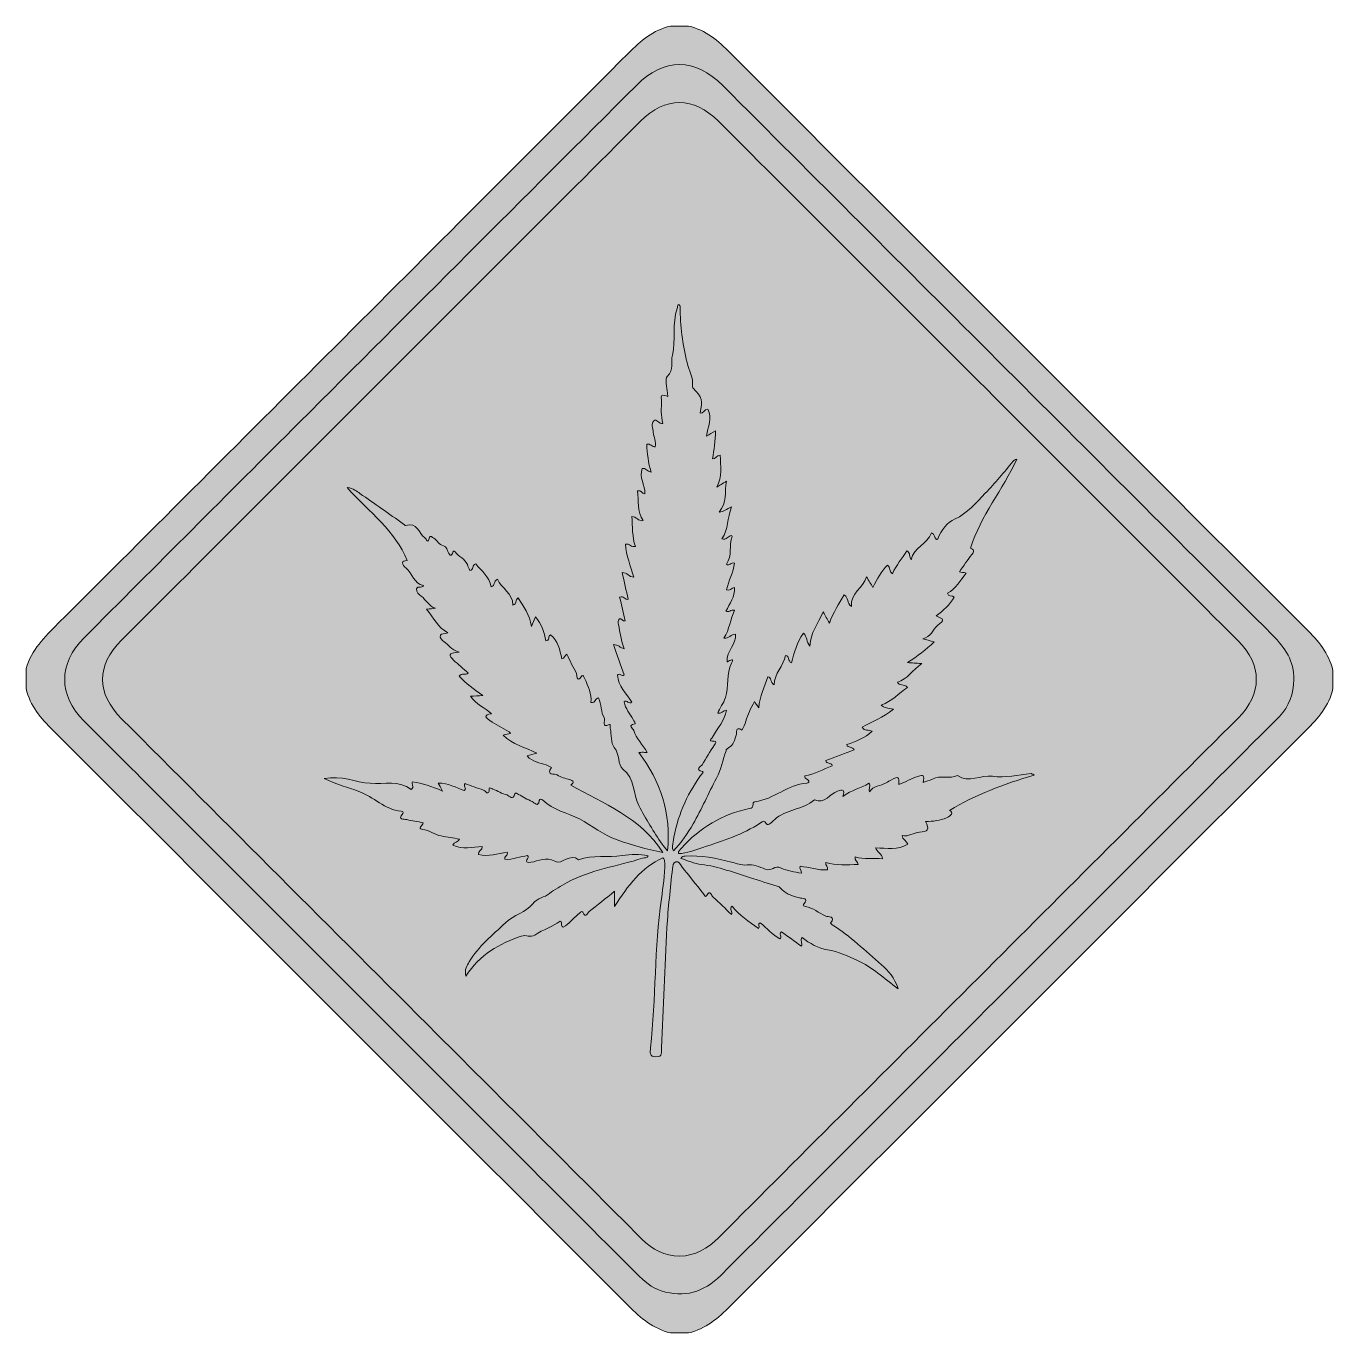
# Model space of a CAD drawing. Extents: x 487 to 1438, y -1459 to -508.
import ezdxf

# ---------------------------------------------------------------- set-up
doc = ezdxf.new("R2010")
doc.units = 0
doc.header["$MEASUREMENT"] = 0
doc.layers.add('katman 1', color=7, linetype='Continuous')

# ---------------------------------------------------------------- blocks, each defined once
blk = doc.blocks.new('block 2')
at = {"layer": 'katman 1', "true_color": 0xfdcb00}
h = blk.add_hatch(color=40, dxfattribs=at)
h.dxf.hatch_style = 2
edge = h.paths.add_edge_path()
edge.add_spline(control_points=[(486.73, -975.54), (490.55, -961.85), (500.26, -952.46), (509.92, -942.81), (648.43, -804.45), (786.87, -666.03), (925.19, -527.48), (934.04, -518.62), (943.15, -510.78), (955.66, -507.93), (960.07, -507.93), (964.47, -507.93), (968.87, -507.93), (981.4, -510.78), (990.51, -518.63), (999.36, -527.5), (1138.87, -667.24), (1278.49, -806.86), (1418.24, -946.37), (1427.11, -955.23), (1434.88, -964.38), (1437.81, -976.86), (1437.81, -981.26), (1437.81, -985.66), (1437.81, -990.07), (1435.04, -1002.66), (1427.03, -1011.72), (1418.2, -1020.55), (1278.5, -1160.08), (1138.88, -1299.69), (999.37, -1439.4), (990.52, -1448.25), (981.38, -1456.11), (968.87, -1459), (964.47, -1459), (960.07, -1459), (955.66, -1459), (943.22, -1456.01), (934.03, -1448.31), (925.16, -1439.43), (785.66, -1299.68), (646.04, -1160.07), (506.31, -1020.56), (497.44, -1011.7), (489.58, -1002.6), (486.73, -990.07), (486.73, -985.22), (486.73, -980.38), (486.73, -975.54)], knot_values=[0, 0, 0, 0, 1, 1, 1, 2, 2, 2, 3, 3, 3, 4, 4, 4, 5, 5, 5, 6, 6, 6, 7, 7, 7, 8, 8, 8, 9, 9, 9, 10, 10, 10, 11, 11, 11, 12, 12, 12, 13, 13, 13, 14, 14, 14, 15, 15, 15, 16, 16, 16, 16], degree=3, periodic=1)
at = {"layer": 'katman 1', "true_color": 0xffffff}
h = blk.add_hatch(color=7, dxfattribs=at)
h.dxf.hatch_style = 2
edge = h.paths.add_edge_path()
edge.add_spline(control_points=[(1409.48, -983.49), (1409.33, -993.77), (1405.98, -1002.84), (1398.89, -1010.4), (1396.63, -1012.81), (1394.25, -1015.1), (1391.91, -1017.43), (1258.68, -1150.66), (1125.43, -1283.87), (992.27, -1417.16), (979.87, -1429.57), (965.67, -1433.65), (948.97, -1428.42), (941.87, -1426.21), (936.48, -1421.34), (931.28, -1416.15), (815.52, -1300.31), (699.71, -1184.53), (583.92, -1068.73), (565.55, -1050.36), (547.17, -1032.01), (528.83, -1013.62), (510.13, -994.87), (510.05, -972), (528.86, -953.14), (581.1, -900.78), (633.43, -848.52), (685.72, -796.23), (767.43, -714.51), (849.14, -632.8), (930.86, -551.09), (951.09, -530.86), (973.48, -530.89), (993.76, -551.17), (1127.13, -684.54), (1260.48, -817.95), (1393.94, -951.24), (1403.02, -960.31), (1409.61, -970.17), (1409.48, -983.49)], knot_values=[0, 0, 0, 0, 1, 1, 1, 2, 2, 2, 3, 3, 3, 4, 4, 4, 5, 5, 5, 6, 6, 6, 7, 7, 7, 8, 8, 8, 9, 9, 9, 10, 10, 10, 11, 11, 11, 12, 12, 12, 13, 13, 13, 13], degree=3, periodic=1)
at = {"layer": 'katman 1', "true_color": 0xfdcb00}
h = blk.add_hatch(color=40, dxfattribs=at)
h.dxf.hatch_style = 2
edge = h.paths.add_edge_path()
edge.add_spline(control_points=[(962.34, -1403.12), (951.42, -1402.92), (942.54, -1398.45), (934.87, -1390.76), (885.29, -1341.04), (835.61, -1291.43), (785.96, -1241.78), (709.39, -1165.21), (632.82, -1088.64), (556.25, -1012.06), (537.85, -993.67), (537.76, -973.23), (556.12, -954.87), (682.01, -828.95), (807.92, -703.04), (933.84, -577.15), (951.85, -559.15), (972.64, -559.1), (990.58, -577.04), (1116.66, -703.08), (1242.72, -829.15), (1368.77, -955.23), (1386.5, -972.97), (1386.49, -993.86), (1368.86, -1011.49), (1242.8, -1137.55), (1116.72, -1263.59), (990.73, -1389.72), (982.75, -1397.7), (973.82, -1402.92), (962.34, -1403.12)], knot_values=[0, 0, 0, 0, 1, 1, 1, 2, 2, 2, 3, 3, 3, 4, 4, 4, 5, 5, 5, 6, 6, 6, 7, 7, 7, 8, 8, 8, 9, 9, 9, 10, 10, 10, 10], degree=3, periodic=1)
at = {"layer": 'katman 1', "lineweight": 0}
for points, knots in [([(486.73, -975.54), (490.55, -961.85), (500.26, -952.46), (509.92, -942.81), (648.43, -804.45), (786.87, -666.03), (925.19, -527.48), (934.04, -518.62), (943.15, -510.78), (955.66, -507.93), (960.07, -507.93), (964.47, -507.93), (968.87, -507.93), (981.4, -510.78), (990.51, -518.63), (999.36, -527.5), (1138.87, -667.24), (1278.49, -806.86), (1418.24, -946.37), (1427.11, -955.23), (1434.88, -964.38), (1437.81, -976.86), (1437.81, -981.26), (1437.81, -985.66), (1437.81, -990.07), (1435.04, -1002.66), (1427.03, -1011.72), (1418.2, -1020.55), (1278.5, -1160.08), (1138.88, -1299.69), (999.37, -1439.4), (990.52, -1448.25), (981.38, -1456.11), (968.87, -1459), (964.47, -1459), (960.07, -1459), (955.66, -1459), (943.22, -1456.01), (934.03, -1448.31), (925.16, -1439.43), (785.66, -1299.68), (646.04, -1160.07), (506.31, -1020.56), (497.44, -1011.7), (489.58, -1002.6), (486.73, -990.07), (486.73, -985.22), (486.73, -980.38), (486.73, -975.54)], [0, 0, 0, 0, 1, 1, 1, 2, 2, 2, 3, 3, 3, 4, 4, 4, 5, 5, 5, 6, 6, 6, 7, 7, 7, 8, 8, 8, 9, 9, 9, 10, 10, 10, 11, 11, 11, 12, 12, 12, 13, 13, 13, 14, 14, 14, 15, 15, 15, 16, 16, 16, 16]), ([(1409.48, -983.49), (1409.33, -993.77), (1405.98, -1002.84), (1398.89, -1010.4), (1396.63, -1012.81), (1394.25, -1015.1), (1391.91, -1017.43), (1258.68, -1150.66), (1125.43, -1283.87), (992.27, -1417.16), (979.87, -1429.57), (965.67, -1433.65), (948.97, -1428.42), (941.87, -1426.21), (936.48, -1421.34), (931.28, -1416.15), (815.52, -1300.31), (699.71, -1184.53), (583.92, -1068.73), (565.55, -1050.36), (547.17, -1032.01), (528.83, -1013.62), (510.13, -994.87), (510.05, -972), (528.86, -953.14), (581.1, -900.78), (633.43, -848.52), (685.72, -796.23), (767.43, -714.51), (849.14, -632.8), (930.86, -551.09), (951.09, -530.86), (973.48, -530.89), (993.76, -551.17), (1127.13, -684.54), (1260.48, -817.95), (1393.94, -951.24), (1403.02, -960.31), (1409.61, -970.17), (1409.48, -983.49)], [0, 0, 0, 0, 1, 1, 1, 2, 2, 2, 3, 3, 3, 4, 4, 4, 5, 5, 5, 6, 6, 6, 7, 7, 7, 8, 8, 8, 9, 9, 9, 10, 10, 10, 11, 11, 11, 12, 12, 12, 13, 13, 13, 13]), ([(962.34, -1403.12), (951.42, -1402.92), (942.54, -1398.45), (934.87, -1390.76), (885.29, -1341.04), (835.61, -1291.43), (785.96, -1241.78), (709.39, -1165.21), (632.82, -1088.64), (556.25, -1012.06), (537.85, -993.67), (537.76, -973.23), (556.12, -954.87), (682.01, -828.95), (807.92, -703.04), (933.84, -577.15), (951.85, -559.15), (972.64, -559.1), (990.58, -577.04), (1116.66, -703.08), (1242.72, -829.15), (1368.77, -955.23), (1386.5, -972.97), (1386.49, -993.86), (1368.86, -1011.49), (1242.8, -1137.55), (1116.72, -1263.59), (990.73, -1389.72), (982.75, -1397.7), (973.82, -1402.92), (962.34, -1403.12)], [0, 0, 0, 0, 1, 1, 1, 2, 2, 2, 3, 3, 3, 4, 4, 4, 5, 5, 5, 6, 6, 6, 7, 7, 7, 8, 8, 8, 9, 9, 9, 10, 10, 10, 10]), ([(1051.53, -1171.14), (1049.88, -1173.28), (1051.92, -1175.22), (1051.14, -1177.61), (1046.03, -1173.96), (1041.25, -1170.55), (1036.51, -1167.16), (1034.14, -1168.66), (1037.29, -1170.49), (1035.39, -1172.29), (1030.02, -1169.38), (1026.03, -1164.42), (1021.05, -1160.57), (1018.88, -1161.29), (1021.04, -1163.28), (1019.71, -1164.62), (1013.02, -1159.67), (1005.76, -1155.33), (1000.48, -1148.32), (998.11, -1150.61), (1001.2, -1152.53), (1000.18, -1154.55), (995.7, -1150.27), (991.37, -1145.86), (986.67, -1141.88), (985.77, -1141.12), (984.58, -1135.9), (981.8, -1140.94), (981.06, -1142.28), (980.32, -1140.09), (979.81, -1139.47), (974.42, -1132.81), (969.17, -1126.05), (963.76, -1119.42), (962.61, -1118.02), (961.73, -1115.34), (959.49, -1116.1), (957.62, -1116.73), (957.3, -1119.28), (957.11, -1121.19), (955.69, -1135.41), (953.92, -1149.61), (953.14, -1163.87), (951.54, -1193.09), (950.51, -1222.33), (949.19, -1251.56), (949.06, -1254.4), (950.18, -1258.17), (945.1, -1258.11), (940.13, -1258.05), (940.88, -1254.61), (941.2, -1251.6), (945.13, -1215.52), (943.95, -1179.07), (949.08, -1143.07), (950.32, -1134.38), (951.73, -1125.68), (951.49, -1116.84), (951.45, -1115.53), (951.39, -1114.18), (950.09, -1113.19), (934.66, -1120.44), (924.64, -1133.28), (914.97, -1148.75), (914.97, -1144.39), (914.97, -1141.75), (914.97, -1137.64), (908.3, -1142.97), (902.49, -1147.7), (896.56, -1152.27), (895.35, -1153.2), (894.35, -1157.63), (891.86, -1152.84), (891.14, -1151.46), (889.27, -1153.65), (888.23, -1154.56), (884.78, -1157.6), (881.93, -1161.32), (877.65, -1163.66), (875.25, -1162.98), (877.5, -1160.34), (875.47, -1159.28), (870.03, -1163.61), (862.8, -1165.32), (856.92, -1169.45), (853.69, -1171.72), (850.76, -1168.93), (847.03, -1170.23), (831.04, -1175.82), (816.95, -1183.51), (806.79, -1199.48), (805.63, -1194.24), (807.65, -1191.63), (809.2, -1189.03), (815.97, -1177.7), (826.15, -1169.57), (835.52, -1160.6), (841.58, -1154.79), (850.8, -1152.75), (855.31, -1146.89), (859.12, -1141.94), (863.97, -1142.28), (867.57, -1139.29), (871.57, -1135.97), (876.02, -1133.77), (880.49, -1131.32), (897.72, -1121.88), (917.11, -1119.35), (935.46, -1113.52), (936.8, -1113.09), (938.59, -1113.53), (939.46, -1111.86), (933.2, -1110.37), (926.96, -1110.57), (920.69, -1111.58), (910.14, -1113.26), (899.17, -1110.76), (888.85, -1114.76), (882.6, -1109.39), (876.64, -1118.63), (871.65, -1115.78), (864.99, -1111.98), (859.82, -1115.82), (854.04, -1116.49), (847.54, -1117.24), (853.86, -1112.87), (851.76, -1111.65), (846.4, -1112.2), (841.06, -1114.73), (835.18, -1114.35), (834.34, -1112.15), (837.92, -1111.55), (836.73, -1109.16), (830.04, -1110.04), (823.31, -1112.79), (816.03, -1110.85), (815.3, -1108.16), (819.11, -1107.7), (818.61, -1105.12), (811.6, -1105.25), (804.4, -1107.53), (797.31, -1104.06), (797.97, -1101.43), (801.29, -1102.07), (802.12, -1099.6), (797.65, -1098.84), (793.22, -1098.13), (788.8, -1097.32), (784.05, -1096.44), (780.23, -1093.23), (775.17, -1092.52), (770.87, -1091.91), (775.8, -1089.64), (775.66, -1087.7), (771.71, -1086.96), (767.63, -1086.45), (763.73, -1085.35), (762.08, -1084.89), (756.35, -1086.1), (760.85, -1081.04), (761.81, -1079.97), (760.43, -1079.47), (759.75, -1079.4), (747.78, -1078.22), (739.66, -1068.85), (728.87, -1064.93), (720.98, -1062.07), (712.78, -1059.77), (703.59, -1055.52), (716.28, -1053.05), (726.47, -1058.33), (737.15, -1059.03), (747.36, -1059.7), (758.17, -1056.6), (767.05, -1063.56), (769.76, -1061.35), (766.65, -1059.87), (768.01, -1058), (774.91, -1059.16), (781.85, -1061), (789.69, -1064.62), (788.33, -1061.98), (787.6, -1060.57), (786.71, -1058.83), (793.88, -1058.73), (799.61, -1062.3), (805.65, -1064.26), (807.88, -1062.61), (804.5, -1060.98), (806.17, -1059.27), (810.57, -1060.83), (815.05, -1062.56), (819.63, -1063.92), (820.81, -1064.28), (823.73, -1069.1), (823.77, -1062.9), (823.78, -1061.72), (825.56, -1062.78), (826.45, -1063.17), (829.87, -1064.64), (833.17, -1066.53), (836.73, -1067.52), (838.31, -1067.97), (841.32, -1072.08), (842.47, -1066.59), (842.72, -1065.39), (844.32, -1066.74), (845.12, -1067.13), (848.45, -1068.78), (851.6, -1070.82), (855.01, -1072.27), (856.58, -1072.95), (859.3, -1077.14), (860.24, -1071.42), (860.46, -1070.08), (862.07, -1070.53), (862.87, -1071.32), (870.25, -1078.62), (880.68, -1080.51), (889.47, -1084.99), (898.77, -1089.72), (906.68, -1096.79), (916.84, -1100.2), (927.45, -1103.76), (937.99, -1107.11), (950.24, -1109.36), (933.55, -1083.55), (906.98, -1073.86), (883.06, -1060.41), (884.2, -1059.25), (887.01, -1057.64), (882.43, -1056.36), (879.27, -1055.48), (875.87, -1054.69), (873.26, -1052.88), (871.64, -1051.75), (864.61, -1053.57), (869.16, -1047.52), (867.86, -1046.86), (866.61, -1046.03), (865.23, -1045.58), (860.51, -1044.04), (855.35, -1043.5), (851.39, -1039.14), (853.69, -1038.44), (855.71, -1037.84), (858.44, -1037.01), (849.93, -1032.79), (840.94, -1030.86), (833.88, -1023.92), (836.18, -1023.41), (837.6, -1023.1), (839.32, -1022.71), (838.71, -1022.07), (838.38, -1021.53), (837.91, -1021.25), (833.35, -1018.62), (828.69, -1016.17), (824.23, -1013.4), (821.22, -1011.52), (819.31, -1009.3), (825.55, -1008.37), (820.38, -1003.81), (814.1, -1001.69), (810.22, -995.63), (813.34, -995.44), (815.66, -995.31), (819.04, -995.11), (812.8, -990.16), (806.56, -986.56), (801.92, -981.02), (803.7, -978.42), (806.66, -980.51), (808.51, -978.71), (804.9, -975.56), (801.28, -972.49), (797.78, -969.3), (794.63, -966.43), (793.05, -963.79), (801.92, -963.68), (795.98, -961.5), (793.89, -958.25), (790.95, -955.96), (789.45, -954.8), (787.5, -953.11), (788.3, -951.13), (788.67, -950.2), (791.27, -950.17), (793.77, -949.48), (786.14, -945.71), (783.5, -938.46), (778.17, -932.35), (781.06, -932.01), (782.92, -931.78), (784.78, -931.56), (779.75, -930.35), (777.95, -925.45), (774.32, -922.8), (772.57, -921.52), (770.65, -919.8), (770.97, -917.47), (771.32, -914.96), (774.58, -917.43), (775.96, -914.96), (768.71, -913.76), (768.03, -906.16), (763.23, -902.33), (760.21, -899.92), (759.42, -896.79), (763.99, -896.91), (755.48, -875.19), (736.55, -861.74), (720.3, -843.66), (725.08, -844.57), (727.33, -846.46), (729.63, -848.05), (740.26, -855.43), (750.84, -862.89), (761.43, -870.33), (761.97, -870.71), (762.63, -871.59), (762.96, -871.47), (771.41, -868.37), (772.35, -877.11), (776.8, -880.25), (778.2, -881.23), (779.22, -885.38), (780.33, -879.96), (780.67, -878.3), (782.46, -880.07), (783.47, -880.62), (786.12, -882.03), (787.01, -885.45), (790.54, -886.12), (793.11, -886.61), (793.13, -889.9), (794.42, -891.85), (797.31, -896.28), (796.74, -887.52), (798.97, -890.61), (801.51, -894.14), (806.19, -895.54), (807.86, -899.86), (808.4, -901.28), (809.02, -902.68), (809.61, -904.09), (812.6, -903.87), (811.07, -900), (813.93, -899.26), (818.22, -904.33), (823.81, -908.71), (825.22, -915.95), (828.26, -915.39), (826.73, -911.86), (829.78, -910.53), (832.71, -917.2), (840.87, -920.55), (841.05, -929.25), (843.96, -928.89), (842.52, -925.57), (844.91, -924.05), (848.7, -930.4), (853.42, -936.14), (854.48, -944.86), (855.6, -942.15), (856.38, -940.28), (857.38, -937.86), (862.04, -943.28), (864.04, -949.12), (864.92, -955.37), (868.11, -955.3), (866.27, -951.88), (868.49, -950.9), (873.85, -955.34), (875.17, -961.74), (876.61, -968.37), (878.59, -968.29), (878.44, -965.8), (880.31, -965.07), (882.63, -969.86), (884.86, -974.57), (887.39, -979.12), (887.46, -979.27), (887.18, -987.12), (891.26, -980.68), (891.96, -979.58), (893.03, -982.1), (893.37, -982.94), (895.58, -988.54), (898.52, -993.95), (897.8, -1000.14), (901.36, -1001.03), (900.74, -996.8), (903.37, -996.9), (905.65, -1001.55), (904.82, -1007.16), (907.58, -1011.66), (908.58, -1013.29), (904.83, -1019.06), (911.42, -1016.15), (912.05, -1015.87), (911.73, -1017.94), (911.91, -1018.91), (912.77, -1023.65), (912.11, -1029.65), (914.79, -1032.85), (919.01, -1037.89), (917.21, -1045.69), (920.96, -1048.62), (930.05, -1055.76), (928.3, -1066.62), (932.71, -1075.19), (937.75, -1084.97), (943.42, -1094.3), (949.62, -1103.34), (950.56, -1104.71), (951.76, -1105.91), (953.62, -1108.12), (956.13, -1080.83), (948.78, -1057.71), (932.64, -1036.71), (933.84, -1036.56), (934.66, -1036.4), (935.48, -1036.39), (936.31, -1036.38), (937.13, -1036.53), (938.66, -1036.67), (935.54, -1030.69), (930.76, -1026.42), (928.94, -1020.51), (928.51, -1019.11), (924.26, -1016.64), (929.75, -1015.79), (930.59, -1015.66), (929.09, -1013.62), (928.53, -1012.53), (926.33, -1008.3), (922.78, -1004.77), (922.03, -999.76), (923.98, -998.02), (925.49, -1001.77), (927.57, -1000.05), (923.79, -993.66), (917.69, -988.37), (917.1, -980.31), (918.83, -978.21), (920.32, -981.6), (921.95, -980.17), (919.4, -972.94), (916.82, -965.66), (914.14, -958.05), (917.58, -957.97), (919, -960.43), (922.02, -961.08), (919.6, -955.21), (919.03, -949.32), (917.85, -943.55), (917.54, -942.09), (917.05, -940.26), (918.61, -939.32), (920.3, -938.31), (920.69, -941.43), (922.8, -940.85), (921.45, -935.15), (920.09, -929.4), (918.72, -923.65), (921.57, -922.24), (922.72, -925.63), (924.92, -925.1), (923.46, -918.64), (922.04, -912.34), (920.51, -905.61), (924.19, -905.44), (925.53, -909.02), (928.95, -908.97), (926.66, -901.03), (923.5, -893.28), (922.99, -884.9), (926.12, -884.39), (927.27, -887.52), (930.17, -886.55), (927.73, -879.65), (928.15, -872.28), (927.59, -864.81), (931.08, -864.82), (932.19, -868.42), (935.72, -867.82), (931.28, -860.94), (932.62, -853.37), (931.76, -846.17), (934.37, -845.4), (934.82, -848.25), (937.07, -848.21), (937.31, -842.01), (932.64, -836.27), (935.2, -829.88), (937.77, -829.29), (938.8, -832.2), (941.59, -832.44), (939.48, -825.72), (938.8, -818.95), (938.42, -812.3), (941.4, -811.31), (942.13, -814.54), (944.67, -814.08), (945.39, -810.43), (943.51, -807.02), (943.14, -803.45), (942.84, -800.61), (941.46, -797.28), (943.53, -795.27), (945.55, -793.31), (947.28, -797.77), (950.11, -797.02), (948.57, -791.54), (949.14, -785.85), (949.12, -780.2), (949.11, -778.39), (948.16, -775.26), (952.45, -777.12), (954.95, -778.2), (953.46, -775.94), (953.42, -774.94), (953.24, -770.79), (951.38, -764.78), (953.39, -762.85), (958.42, -758.03), (955.89, -752.53), (957.07, -747.5), (959.69, -736.32), (956.85, -724.57), (960.47, -713.48), (960.8, -712.47), (961.01, -711.42), (961.26, -710.43), (962.74, -710.6), (962.8, -711.58), (962.79, -712.31), (962.55, -726.03), (964.68, -739.51), (967.81, -752.74), (969.17, -758.49), (972.46, -763.79), (971.72, -770.06), (971.67, -770.46), (971.77, -771.03), (972.03, -771.3), (978.83, -778.39), (979.37, -780.23), (977.21, -789.54), (979.73, -789.99), (980.48, -786.83), (982.79, -786.81), (986.59, -793.22), (982.79, -799.42), (981.84, -806.27), (984.26, -804.91), (986.09, -803.88), (988.51, -802.52), (988.21, -809.88), (987.62, -816.47), (986.24, -822.96), (988.6, -823.15), (989.11, -820.32), (991.89, -820.09), (992.19, -827.97), (993.45, -835.75), (989.38, -843.37), (991.34, -842.18), (993.31, -840.99), (996.55, -839.02), (994.88, -847.2), (997.04, -854.84), (991.07, -861.61), (994.62, -861.51), (996.48, -859.42), (1000, -857.91), (997.04, -866.12), (997.87, -874.22), (993.19, -881.15), (996.43, -882.12), (997.61, -879.11), (999.88, -878.59), (1000.09, -878.82), (1000.57, -879.18), (1000.52, -879.33), (998.12, -885.84), (1000.85, -893.36), (996.47, -899.56), (998.65, -901.27), (999.74, -897.84), (1002.26, -898.73), (1001.51, -905.44), (997.96, -911.59), (996.43, -918.19), (999.1, -919.57), (999.95, -916.49), (1002.37, -916.57), (1002.7, -923.2), (998.91, -928.29), (995.99, -933.76), (998.23, -934.96), (999.64, -932.41), (1002.39, -933.08), (999.27, -939.63), (998.65, -946.95), (994.64, -953.38), (998.21, -953.99), (999.7, -950.3), (1003.09, -950.52), (1003.66, -957.84), (996.56, -962.41), (996.85, -970.55), (997.14, -971.01), (1002.83, -966.37), (1000.17, -971.51), (996, -979.57), (998.45, -988.41), (995.67, -996.66), (994.27, -1000.82), (991.68, -1004.06), (990.05, -1008.07), (992.82, -1008.85), (993.91, -1005.95), (996.52, -1005.8), (995.28, -1013.56), (989.79, -1018.96), (986.34, -1025.38), (985.72, -1026.54), (982.55, -1028.69), (987.46, -1028.4), (989.87, -1028.25), (988.16, -1030.22), (987.64, -1031.06), (984.67, -1035.93), (981.42, -1040.64), (978.71, -1045.65), (978.23, -1046.55), (972.66, -1049.24), (979.09, -1050.47), (980.3, -1050.71), (978.29, -1052.48), (977.62, -1053.42), (967.21, -1067.9), (960.35, -1083.85), (957.66, -1101.51), (957.35, -1103.54), (956.47, -1105.65), (957.86, -1108.24), (963.57, -1102.07), (968.25, -1095.54), (972.24, -1088.55), (978.42, -1077.74), (983.34, -1066.22), (989.19, -1055.36), (992.78, -1048.69), (993.81, -1041.98), (996.13, -1035.35), (996.28, -1034.94), (996.35, -1034.39), (996.64, -1034.18), (1001.44, -1030.87), (1001.24, -1030.81), (1003.59, -1023.89), (1004, -1022.68), (1002.71, -1017.01), (1007.75, -1020.33), (1008.73, -1018.18), (1010.06, -1016.11), (1010.62, -1013.85), (1011.86, -1008.89), (1014.19, -1004.47), (1016.78, -999.47), (1017.71, -1000.88), (1018.43, -1001.97), (1019.9, -1004.19), (1020.71, -995.48), (1024.33, -988.78), (1026.53, -981.49), (1029.47, -981.91), (1028.11, -985.64), (1031.08, -987.33), (1031.39, -979.05), (1037.96, -973.62), (1039.48, -965.9), (1042.49, -966.35), (1040.77, -969.92), (1043.76, -971.38), (1045.89, -963.84), (1047.73, -956.13), (1052.57, -949.73), (1055.19, -952.23), (1054.58, -956.03), (1057.16, -959.11), (1057.7, -949.68), (1062.87, -942.77), (1066.84, -934.28), (1068.53, -937.34), (1069.75, -939.52), (1071.35, -942.4), (1074.21, -934.7), (1078.15, -928.39), (1082.21, -921.93), (1085.41, -923.81), (1084.05, -927.85), (1087.38, -930.34), (1086.45, -920.27), (1096.11, -917.19), (1098.33, -908.63), (1100.28, -911.86), (1101.51, -913.88), (1103.06, -916.42), (1106.1, -910.27), (1109.14, -904.79), (1113.56, -900.3), (1116.23, -901.78), (1114.6, -904.9), (1117.31, -906.48), (1119.98, -900.4), (1124.06, -895.22), (1127.82, -889.87), (1130.48, -891.56), (1129.41, -894.28), (1130.77, -896.26), (1132.66, -887.17), (1142.68, -884.92), (1145.58, -876.83), (1148.47, -877.69), (1147.69, -880.44), (1149.25, -881.45), (1149.64, -881.34), (1150.31, -881.31), (1150.38, -881.1), (1152.35, -874.52), (1157.71, -868.94), (1162.52, -866.73), (1172.06, -862.36), (1178.05, -854.84), (1184.82, -847.95), (1192.04, -840.6), (1198.44, -832.42), (1205.21, -824.62), (1205.78, -823.96), (1206.46, -823.4), (1207.67, -823.13), (1197.73, -845.38), (1181.34, -864.15), (1174.17, -887.91), (1174.88, -888.34), (1178.05, -888.84), (1175.09, -892.48), (1171.86, -896.44), (1169.07, -900.75), (1165.96, -905.08), (1167.45, -905.34), (1168.88, -905.59), (1171, -905.96), (1166.61, -911.52), (1163.36, -917.35), (1157.26, -920.67), (1157.85, -923.37), (1160.6, -922.09), (1162.28, -923.44), (1159.13, -929.17), (1154.15, -933.17), (1149.08, -937.17), (1155.03, -939.63), (1155.26, -940.14), (1150.12, -944.15), (1146.46, -947), (1145.34, -952.76), (1139.42, -953.88), (1141.91, -954.56), (1144.41, -955.25), (1147.59, -956.13), (1141.74, -962.05), (1135.37, -966.29), (1128.31, -971.18), (1131.6, -971.38), (1134.2, -971.54), (1138.6, -971.81), (1131.81, -976.9), (1128.13, -983.19), (1120.84, -985.34), (1122.24, -988.26), (1125.71, -986.57), (1128.3, -989.19), (1121.79, -993.34), (1116.93, -999.41), (1109.02, -1002.22), (1111.44, -1003.92), (1113.87, -1004.52), (1118.07, -1005.08), (1110.42, -1011.16), (1102.47, -1013.94), (1095.27, -1018.27), (1096.72, -1021.31), (1099.95, -1019.64), (1102.54, -1021.15), (1097.19, -1026.03), (1090.81, -1028.43), (1083.94, -1030.89), (1084.8, -1033.4), (1087.99, -1032.19), (1089.5, -1034.73), (1082.52, -1037.35), (1075.73, -1039.91), (1068.84, -1042.5), (1068.88, -1045.31), (1073, -1043.52), (1073.42, -1046.28), (1066.68, -1048.53), (1060.64, -1052.69), (1053.42, -1053.47), (1052.81, -1056.36), (1056.84, -1055.55), (1056.39, -1058.24), (1056.01, -1058.39), (1055.49, -1058.76), (1054.95, -1058.8), (1041.11, -1059.77), (1030.88, -1070.79), (1017.25, -1072.38), (1016.57, -1072.45), (1015.86, -1072.73), (1015.8, -1074), (1015.66, -1076.93), (1015.48, -1076.92), (1012.97, -1077.45), (993.42, -1081.61), (977.07, -1091.27), (963.76, -1106.13), (962.79, -1107.22), (961.38, -1108.16), (961.45, -1110.16), (967.7, -1109.98), (973.5, -1107.75), (979.2, -1105.8), (993.63, -1100.86), (1008.32, -1096.41), (1021.24, -1087.86), (1022.78, -1086.85), (1023.82, -1085.52), (1025.62, -1088.49), (1026.59, -1090.09), (1029.87, -1087.05), (1031.4, -1085.55), (1039.57, -1077.57), (1052.11, -1078.5), (1060.43, -1071), (1068.05, -1074.33), (1071.7, -1066.75), (1077.37, -1064.71), (1081.18, -1063.34), (1082.85, -1063.27), (1081.07, -1068.56), (1087.34, -1063.56), (1094.53, -1062.95), (1099.99, -1058.95), (1102.23, -1060.96), (1099.42, -1062.81), (1100.46, -1065.16), (1103.42, -1060.7), (1108.63, -1061.04), (1112.57, -1058.74), (1113.9, -1057.97), (1115.21, -1057.15), (1116.58, -1056.47), (1121.8, -1053.9), (1121.97, -1054.02), (1121.99, -1059.95), (1126.63, -1057.92), (1131.1, -1055.65), (1135.79, -1053.99), (1140.01, -1052.49), (1140.5, -1053.17), (1139.66, -1058.4), (1142.02, -1057.55), (1144.33, -1057.04), (1146.3, -1055.93), (1152.09, -1052.68), (1158.85, -1056.47), (1164.59, -1053.23), (1172.84, -1059.22), (1181.5, -1052.72), (1190.16, -1053.91), (1199.25, -1055.15), (1208.84, -1052.76), (1218.21, -1051.97), (1218.4, -1051.96), (1218.6, -1052.14), (1220.44, -1053.02), (1198.07, -1059.73), (1177.45, -1067.48), (1158.86, -1078.72), (1161.87, -1080.53), (1160.47, -1082.32), (1156.61, -1084.05), (1151.88, -1086.17), (1146.93, -1086.73), (1141.32, -1086.91), (1144.71, -1092.6), (1142.78, -1094.26), (1136.84, -1094.61), (1132.71, -1094.85), (1128.91, -1098.01), (1124.26, -1097.11), (1124.53, -1100.25), (1127.76, -1100.82), (1128.43, -1103.42), (1121.1, -1107.69), (1113.14, -1106.19), (1104.99, -1105.99), (1105.9, -1109.01), (1109.64, -1110.11), (1109.98, -1113.9), (1103.36, -1113.1), (1096.76, -1114.64), (1090.09, -1112.5), (1089.56, -1115.09), (1092.11, -1115.97), (1092.39, -1118.03), (1084.14, -1118.51), (1076.32, -1118.7), (1068.7, -1116.57), (1068.04, -1119.09), (1070.92, -1119.88), (1069.98, -1122.01), (1063.18, -1122.58), (1056.68, -1119.97), (1050.06, -1119.4), (1048.98, -1121.41), (1051.47, -1122.16), (1051.06, -1124.48), (1046.05, -1123.28), (1040.61, -1122.96), (1036.18, -1120.66), (1031.73, -1118.35), (1028.91, -1123.36), (1024.72, -1121.49), (1020.59, -1119.66), (1015.73, -1117.97), (1011.44, -1118.44), (1007.16, -1118.9), (1003.83, -1117.21), (1000.21, -1116.34), (989.08, -1113.66), (977.97, -1111.2), (966.41, -1112.1), (965.37, -1112.18), (964.16, -1111.95), (963.25, -1113.65), (968.27, -1115.19), (973.09, -1117.53), (978.11, -1118.07), (990.63, -1119.39), (1002.2, -1124.31), (1014, -1127.82), (1020.37, -1129.72), (1026.94, -1131.97), (1033.46, -1133.95), (1033.88, -1134.08), (1034.42, -1134.05), (1034.7, -1134.31), (1040.91, -1140.06), (1040.95, -1139.92), (1049.66, -1142.48), (1051.21, -1142.93), (1057.17, -1142.17), (1052.54, -1147.19), (1051.77, -1148.03), (1053.05, -1148.44), (1053.91, -1148.6), (1059.45, -1149.63), (1063.72, -1153.43), (1068.73, -1155.65), (1070.18, -1156.29), (1076.28, -1155.7), (1072.28, -1160.84), (1072.25, -1160.89), (1073, -1161.68), (1073.47, -1161.98), (1086.56, -1170.22), (1097.65, -1180.93), (1109.22, -1191.02), (1114.29, -1195.44), (1118.68, -1200.52), (1121.51, -1208.57), (1110.87, -1200.82), (1102.42, -1192.74), (1091.77, -1187.92), (1084.73, -1184.74), (1077.94, -1181.51), (1069.97, -1180.2), (1063.48, -1179.14), (1056.93, -1175.65), (1051.53, -1171.14)], [0, 0, 0, 0, 1, 1, 1, 2, 2, 2, 3, 3, 3, 4, 4, 4, 5, 5, 5, 6, 6, 6, 7, 7, 7, 8, 8, 8, 9, 9, 9, 10, 10, 10, 11, 11, 11, 12, 12, 12, 13, 13, 13, 14, 14, 14, 15, 15, 15, 16, 16, 16, 17, 17, 17, 18, 18, 18, 19, 19, 19, 20, 20, 20, 21, 21, 21, 22, 22, 22, 23, 23, 23, 24, 24, 24, 25, 25, 25, 26, 26, 26, 27, 27, 27, 28, 28, 28, 29, 29, 29, 30, 30, 30, 31, 31, 31, 32, 32, 32, 33, 33, 33, 34, 34, 34, 35, 35, 35, 36, 36, 36, 37, 37, 37, 38, 38, 38, 39, 39, 39, 40, 40, 40, 41, 41, 41, 42, 42, 42, 43, 43, 43, 44, 44, 44, 45, 45, 45, 46, 46, 46, 47, 47, 47, 48, 48, 48, 49, 49, 49, 50, 50, 50, 51, 51, 51, 52, 52, 52, 53, 53, 53, 54, 54, 54, 55, 55, 55, 56, 56, 56, 57, 57, 57, 58, 58, 58, 59, 59, 59, 60, 60, 60, 61, 61, 61, 62, 62, 62, 63, 63, 63, 64, 64, 64, 65, 65, 65, 66, 66, 66, 67, 67, 67, 68, 68, 68, 69, 69, 69, 70, 70, 70, 71, 71, 71, 72, 72, 72, 73, 73, 73, 74, 74, 74, 75, 75, 75, 76, 76, 76, 77, 77, 77, 78, 78, 78, 79, 79, 79, 80, 80, 80, 81, 81, 81, 82, 82, 82, 83, 83, 83, 84, 84, 84, 85, 85, 85, 86, 86, 86, 87, 87, 87, 88, 88, 88, 89, 89, 89, 90, 90, 90, 91, 91, 91, 92, 92, 92, 93, 93, 93, 94, 94, 94, 95, 95, 95, 96, 96, 96, 97, 97, 97, 98, 98, 98, 99, 99, 99, 100, 100, 100, 101, 101, 101, 102, 102, 102, 103, 103, 103, 104, 104, 104, 105, 105, 105, 106, 106, 106, 107, 107, 107, 108, 108, 108, 109, 109, 109, 110, 110, 110, 111, 111, 111, 112, 112, 112, 113, 113, 113, 114, 114, 114, 115, 115, 115, 116, 116, 116, 117, 117, 117, 118, 118, 118, 119, 119, 119, 120, 120, 120, 121, 121, 121, 122, 122, 122, 123, 123, 123, 124, 124, 124, 125, 125, 125, 126, 126, 126, 127, 127, 127, 128, 128, 128, 129, 129, 129, 130, 130, 130, 131, 131, 131, 132, 132, 132, 133, 133, 133, 134, 134, 134, 135, 135, 135, 136, 136, 136, 137, 137, 137, 138, 138, 138, 139, 139, 139, 140, 140, 140, 141, 141, 141, 142, 142, 142, 143, 143, 143, 144, 144, 144, 145, 145, 145, 146, 146, 146, 147, 147, 147, 148, 148, 148, 149, 149, 149, 150, 150, 150, 151, 151, 151, 152, 152, 152, 153, 153, 153, 154, 154, 154, 155, 155, 155, 156, 156, 156, 157, 157, 157, 158, 158, 158, 159, 159, 159, 160, 160, 160, 161, 161, 161, 162, 162, 162, 163, 163, 163, 164, 164, 164, 165, 165, 165, 166, 166, 166, 167, 167, 167, 168, 168, 168, 169, 169, 169, 170, 170, 170, 171, 171, 171, 172, 172, 172, 173, 173, 173, 174, 174, 174, 175, 175, 175, 176, 176, 176, 177, 177, 177, 178, 178, 178, 179, 179, 179, 180, 180, 180, 181, 181, 181, 182, 182, 182, 183, 183, 183, 184, 184, 184, 185, 185, 185, 186, 186, 186, 187, 187, 187, 188, 188, 188, 189, 189, 189, 190, 190, 190, 191, 191, 191, 192, 192, 192, 193, 193, 193, 194, 194, 194, 195, 195, 195, 196, 196, 196, 197, 197, 197, 198, 198, 198, 199, 199, 199, 200, 200, 200, 201, 201, 201, 202, 202, 202, 203, 203, 203, 204, 204, 204, 205, 205, 205, 206, 206, 206, 207, 207, 207, 208, 208, 208, 209, 209, 209, 210, 210, 210, 211, 211, 211, 212, 212, 212, 213, 213, 213, 214, 214, 214, 215, 215, 215, 216, 216, 216, 217, 217, 217, 218, 218, 218, 219, 219, 219, 220, 220, 220, 221, 221, 221, 222, 222, 222, 223, 223, 223, 224, 224, 224, 225, 225, 225, 226, 226, 226, 227, 227, 227, 228, 228, 228, 229, 229, 229, 230, 230, 230, 231, 231, 231, 232, 232, 232, 233, 233, 233, 234, 234, 234, 235, 235, 235, 236, 236, 236, 237, 237, 237, 238, 238, 238, 239, 239, 239, 240, 240, 240, 241, 241, 241, 242, 242, 242, 243, 243, 243, 244, 244, 244, 245, 245, 245, 246, 246, 246, 247, 247, 247, 248, 248, 248, 249, 249, 249, 250, 250, 250, 251, 251, 251, 252, 252, 252, 253, 253, 253, 254, 254, 254, 255, 255, 255, 256, 256, 256, 257, 257, 257, 258, 258, 258, 259, 259, 259, 260, 260, 260, 261, 261, 261, 262, 262, 262, 263, 263, 263, 264, 264, 264, 265, 265, 265, 266, 266, 266, 267, 267, 267, 268, 268, 268, 269, 269, 269, 270, 270, 270, 271, 271, 271, 272, 272, 272, 273, 273, 273, 274, 274, 274, 275, 275, 275, 276, 276, 276, 277, 277, 277, 278, 278, 278, 279, 279, 279, 280, 280, 280, 281, 281, 281, 282, 282, 282, 283, 283, 283, 284, 284, 284, 285, 285, 285, 286, 286, 286, 287, 287, 287, 288, 288, 288, 289, 289, 289, 290, 290, 290, 291, 291, 291, 292, 292, 292, 293, 293, 293, 294, 294, 294, 295, 295, 295, 296, 296, 296, 297, 297, 297, 298, 298, 298, 299, 299, 299, 300, 300, 300, 301, 301, 301, 302, 302, 302, 303, 303, 303, 304, 304, 304, 305, 305, 305, 306, 306, 306, 307, 307, 307, 308, 308, 308, 309, 309, 309, 310, 310, 310, 311, 311, 311, 312, 312, 312, 313, 313, 313, 314, 314, 314, 315, 315, 315, 316, 316, 316, 317, 317, 317, 318, 318, 318, 319, 319, 319, 320, 320, 320, 321, 321, 321, 322, 322, 322, 323, 323, 323, 324, 324, 324, 325, 325, 325, 326, 326, 326, 327, 327, 327, 328, 328, 328, 329, 329, 329, 330, 330, 330, 331, 331, 331, 332, 332, 332, 332])]:
    blk.add_open_spline(points, degree=3, knots=knots, dxfattribs=at)

msp = doc.modelspace()

# ---------------------------------------------------------------- block references
at = {"layer": 'katman 1'}
msp.add_blockref('block 2', (0, 0), dxfattribs=at)

doc.saveas('drawing.dxf')
